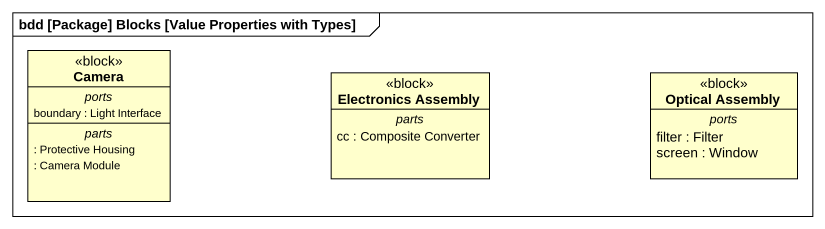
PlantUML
@startuml
mainframe bdd [Package] Blocks [Value Properties with Types]
hide circle
hide empty members
class Camera <<block>> {
  -- ports --
  boundary : Light Interface
  -- parts --
  : Protective Housing
  : Camera Module
}
class "Electronics Assembly" as Electronics_Assembly <<block>> {
  -- parts --
  cc : Composite Converter
}
class "Optical Assembly" as Optical_Assembly <<block>> {
  -- ports --
  filter : Filter
  screen : Window
}
@enduml
